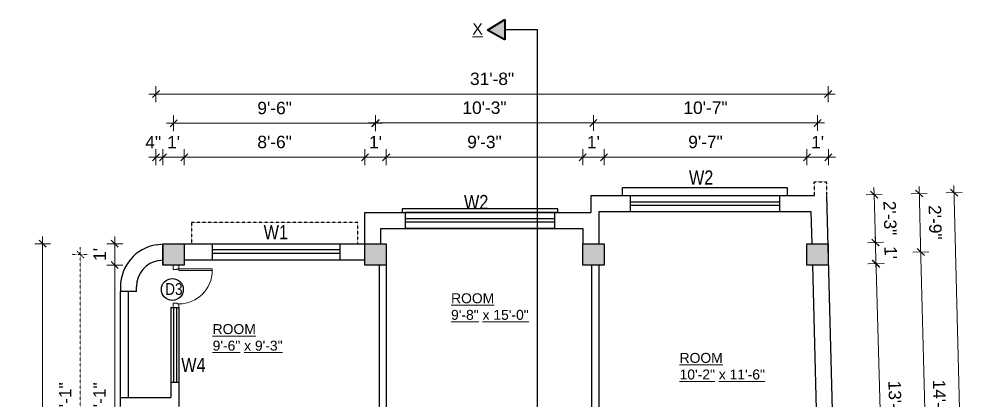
# Model space of a CAD drawing. Header units: inches. Extents: x -111 to 45239, y -6849 to 1261.
# Drawn here: x 21567 to 22112, y -1967 to -1752 of the extents above; entities that cross this region are included whole.
import ezdxf

# ---------------------------------------------------------------- set-up
doc = ezdxf.new("R2010")
doc.units = ezdxf.units.IN
doc.header["$LTSCALE"] = 0.5
doc.header["$MEASUREMENT"] = 0
doc.header["$PDMODE"] = 66
doc.linetypes.add('DASH', pattern=[0.35, 0.25, -0.1])
for name, color, linetype, lineweight in [('A_Title Text', 105, 'Continuous', 60), ('door', 202, 'Continuous', 5), ('TEXT', 220, 'Continuous', 9), ('Toilet', 7, 'Continuous', 25), ('wall', 20, 'Continuous', 40)]:
    doc.layers.add(name, color=color, linetype=linetype, lineweight=lineweight)
doc.styles.add('arial', font='arial.ttf')
doc.styles.add('ordinary', font='ARIALN.TTF')
doc.styles.get("Standard").update_dxf_attribs({"font": 'arial.ttf'})
doc.dimstyles.new('Sudeep', dxfattribs={"dimtxt": 6, "dimasz": 4, "dimexe": 4.5, "dimexo": 4.5, "dimgap": 5, "dimtad": 1, "dimdec": 0, "dimlunit": 4, "dimtxsty": 'arial', "dimblk": 'OBLIQUE', "dimcen": 250, "dimdle": 4, "dimclrd": 86, "dimclre": 5, "dimclrt": 1, "dimadec": 0, "dimazin": 0, "dimtfac": 1, "dimtdec": 0, "dimtix": 1, "dimtmove": 1, "dimatfit": 3, "dimldrblk": 'OBLIQUE', "dimfxl": 4.5, "dimfxlon": 1, "dimfrac": 2, "dimlwd": 15, "dimlwe": 13, "dimarcsym": 0})

# ---------------------------------------------------------------- blocks, each defined once
blk = doc.blocks.new('_Oblique')
at = {"color": 0, "linetype": 'ByBlock', "lineweight": -2}
blk.add_line((-0.5, -0.5), (0.5, 0.5), dxfattribs=at)
blk = doc.blocks.new('*D1068')
at = {"layer": 'A_Title Text', "color": 5, "lineweight": 13, "transparency": 16777216}
for p, q in [((21647.91, -1833.95), (21647.91, -1824.95)), ((21659.91, -1833.95), (21659.91, -1824.95))]:
    blk.add_line(p, q, dxfattribs=at)
at = {"layer": 'A_Title Text', "color": 86, "lineweight": 15, "transparency": 16777216}
for p, q in [((21647.91, -1829.45), (21643.91, -1829.45)), ((21647.91, -1829.45), (21659.91, -1829.45)), ((21659.91, -1829.45), (21663.91, -1829.45))]:
    blk.add_line(p, q, dxfattribs=at)
at = {"layer": 'Defpoints', "color": 0, "transparency": 16777216}
for p in [(21659.91, -1829.45), (21647.91, -1878.25), (21659.91, -1878.25)]:
    blk.add_point(p, dxfattribs=at)
at = {"layer": 'A_Title Text', "color": 86, "lineweight": 15, "transparency": 16777216, "xscale": 4, "yscale": 4, "zscale": 4}
blk.add_blockref('_Oblique', (21647.91, -1829.45), dxfattribs=at)
at = {"layer": 'A_Title Text', "color": 86, "lineweight": 15, "transparency": 16777216, "xscale": 4, "yscale": 4, "zscale": 4, "rotation": 180}
blk.add_blockref('_Oblique', (21659.91, -1829.45), dxfattribs=at)
at = {"layer": 'A_Title Text', "color": 1, "transparency": 16777216, "insert": (21653.91, -1820.94), "char_height": 7, "attachment_point": 5, "style": 'arial'}
blk.add_mtext("1'", dxfattribs=at)
blk = doc.blocks.new('*D1069')
at = {"layer": 'A_Title Text', "color": 5, "lineweight": 13, "transparency": 16777216}
for p, q in [((21659.91, -1833.95), (21659.91, -1824.95)), ((21761.91, -1833.95), (21761.91, -1824.95))]:
    blk.add_line(p, q, dxfattribs=at)
at = {"layer": 'A_Title Text', "color": 86, "lineweight": 15, "transparency": 16777216}
blk.add_line((21655.91, -1829.45), (21765.91, -1829.45), dxfattribs=at)
at = {"layer": 'Defpoints', "color": 0, "transparency": 16777216}
for p in [(21761.91, -1829.45), (21659.91, -1878.25), (21761.91, -1878.25)]:
    blk.add_point(p, dxfattribs=at)
at = {"layer": 'A_Title Text', "color": 86, "lineweight": 15, "transparency": 16777216, "xscale": 4, "yscale": 4, "zscale": 4, "rotation": 180}
blk.add_blockref('_Oblique', (21659.91, -1829.45), dxfattribs=at)
at = {"layer": 'A_Title Text', "color": 86, "lineweight": 15, "transparency": 16777216, "xscale": 4, "yscale": 4, "zscale": 4}
blk.add_blockref('_Oblique', (21761.91, -1829.45), dxfattribs=at)
at = {"layer": 'A_Title Text', "color": 1, "transparency": 16777216, "insert": (21710.91, -1820.88), "char_height": 7, "attachment_point": 5, "style": 'arial'}
blk.add_mtext('8\'-6"', dxfattribs=at)
blk = doc.blocks.new('*D1070')
at = {"layer": 'A_Title Text', "color": 5, "lineweight": 13, "transparency": 16777216}
for p, q in [((21884.91, -1833.95), (21884.91, -1824.95)), ((21896.91, -1833.95), (21896.91, -1824.95))]:
    blk.add_line(p, q, dxfattribs=at)
at = {"layer": 'A_Title Text', "color": 86, "lineweight": 15, "transparency": 16777216}
for p, q in [((21884.91, -1829.45), (21880.91, -1829.45)), ((21884.91, -1829.45), (21896.91, -1829.45)), ((21896.91, -1829.45), (21900.91, -1829.45))]:
    blk.add_line(p, q, dxfattribs=at)
at = {"layer": 'Defpoints', "color": 0, "transparency": 16777216}
for p in [(21896.91, -1829.45), (21884.91, -1878.25), (21896.91, -1878.25)]:
    blk.add_point(p, dxfattribs=at)
at = {"layer": 'A_Title Text', "color": 86, "lineweight": 15, "transparency": 16777216, "xscale": 4, "yscale": 4, "zscale": 4}
blk.add_blockref('_Oblique', (21884.91, -1829.45), dxfattribs=at)
at = {"layer": 'A_Title Text', "color": 86, "lineweight": 15, "transparency": 16777216, "xscale": 4, "yscale": 4, "zscale": 4, "rotation": 180}
blk.add_blockref('_Oblique', (21896.91, -1829.45), dxfattribs=at)
at = {"layer": 'A_Title Text', "color": 1, "transparency": 16777216, "insert": (21890.91, -1820.94), "char_height": 7, "attachment_point": 5, "style": 'arial'}
blk.add_mtext("1'", dxfattribs=at)
blk = doc.blocks.new('*D1071')
at = {"layer": 'A_Title Text', "color": 5, "lineweight": 13, "transparency": 16777216}
for p, q in [((21896.91, -1833.95), (21896.91, -1824.95)), ((22011.47, -1833.95), (22011.47, -1824.95))]:
    blk.add_line(p, q, dxfattribs=at)
at = {"layer": 'A_Title Text', "color": 86, "lineweight": 15, "transparency": 16777216}
blk.add_line((21892.91, -1829.45), (22015.47, -1829.45), dxfattribs=at)
at = {"layer": 'Defpoints', "color": 0, "transparency": 16777216}
for p in [(22011.47, -1829.45), (21896.91, -1878.25), (22011.47, -1878.25)]:
    blk.add_point(p, dxfattribs=at)
at = {"layer": 'A_Title Text', "color": 86, "lineweight": 15, "transparency": 16777216, "xscale": 4, "yscale": 4, "zscale": 4, "rotation": 180}
blk.add_blockref('_Oblique', (21896.91, -1829.45), dxfattribs=at)
at = {"layer": 'A_Title Text', "color": 86, "lineweight": 15, "transparency": 16777216, "xscale": 4, "yscale": 4, "zscale": 4}
blk.add_blockref('_Oblique', (22011.47, -1829.45), dxfattribs=at)
at = {"layer": 'A_Title Text', "color": 1, "transparency": 16777216, "insert": (21954.19, -1820.88), "char_height": 7, "attachment_point": 5, "style": 'arial'}
blk.add_mtext('9\'-7"', dxfattribs=at)
blk = doc.blocks.new('*D1072')
at = {"layer": 'A_Title Text', "color": 5, "lineweight": 13, "transparency": 16777216}
for p, q in [((22011.47, -1833.95), (22011.47, -1824.95)), ((22023.55, -1833.95), (22023.55, -1824.95))]:
    blk.add_line(p, q, dxfattribs=at)
at = {"layer": 'A_Title Text', "color": 86, "lineweight": 15, "transparency": 16777216}
for p, q in [((22011.47, -1829.45), (22007.47, -1829.45)), ((22011.47, -1829.45), (22023.55, -1829.45)), ((22023.55, -1829.45), (22027.55, -1829.45))]:
    blk.add_line(p, q, dxfattribs=at)
at = {"layer": 'Defpoints', "color": 0, "transparency": 16777216}
for p in [(22023.55, -1829.45), (22011.47, -1878.25), (22023.55, -1881.25)]:
    blk.add_point(p, dxfattribs=at)
at = {"layer": 'A_Title Text', "color": 86, "lineweight": 15, "transparency": 16777216, "xscale": 4, "yscale": 4, "zscale": 4}
blk.add_blockref('_Oblique', (22011.47, -1829.45), dxfattribs=at)
at = {"layer": 'A_Title Text', "color": 86, "lineweight": 15, "transparency": 16777216, "xscale": 4, "yscale": 4, "zscale": 4, "rotation": 180}
blk.add_blockref('_Oblique', (22023.55, -1829.45), dxfattribs=at)
at = {"layer": 'A_Title Text', "color": 1, "transparency": 16777216, "insert": (22017.51, -1820.94), "char_height": 7, "attachment_point": 5, "style": 'arial'}
blk.add_mtext("1'", dxfattribs=at)
blk = doc.blocks.new('*D1073')
at = {"layer": 'A_Title Text', "color": 5, "lineweight": 13, "transparency": 16777216}
for p, q in [((21653.91, -1814.82), (21653.91, -1805.82)), ((21767.91, -1814.82), (21767.91, -1805.82))]:
    blk.add_line(p, q, dxfattribs=at)
at = {"layer": 'A_Title Text', "color": 86, "lineweight": 15, "transparency": 16777216}
blk.add_line((21649.91, -1810.32), (21771.91, -1810.32), dxfattribs=at)
at = {"layer": 'Defpoints', "color": 0, "transparency": 16777216}
for p in [(21767.91, -1810.32), (21653.91, -1884.25), (21767.91, -1884.25)]:
    blk.add_point(p, dxfattribs=at)
at = {"layer": 'A_Title Text', "color": 86, "lineweight": 15, "transparency": 16777216, "xscale": 4, "yscale": 4, "zscale": 4, "rotation": 180}
blk.add_blockref('_Oblique', (21653.91, -1810.32), dxfattribs=at)
at = {"layer": 'A_Title Text', "color": 86, "lineweight": 15, "transparency": 16777216, "xscale": 4, "yscale": 4, "zscale": 4}
blk.add_blockref('_Oblique', (21767.91, -1810.32), dxfattribs=at)
at = {"layer": 'A_Title Text', "color": 1, "transparency": 16777216, "insert": (21710.91, -1801.74), "char_height": 7, "attachment_point": 5, "style": 'arial'}
blk.add_mtext('9\'-6"', dxfattribs=at)
blk = doc.blocks.new('*D1074')
at = {"layer": 'A_Title Text', "color": 5, "lineweight": 13, "transparency": 16777216}
for p, q in [((21767.91, -1814.63), (21767.91, -1805.63)), ((21890.91, -1814.63), (21890.91, -1805.63))]:
    blk.add_line(p, q, dxfattribs=at)
at = {"layer": 'A_Title Text', "color": 86, "lineweight": 15, "transparency": 16777216}
blk.add_line((21763.91, -1810.13), (21894.91, -1810.13), dxfattribs=at)
at = {"layer": 'Defpoints', "color": 0, "transparency": 16777216}
for p in [(21890.91, -1810.13), (21767.91, -1884.25), (21890.91, -1884.25)]:
    blk.add_point(p, dxfattribs=at)
at = {"layer": 'A_Title Text', "color": 86, "lineweight": 15, "transparency": 16777216, "xscale": 4, "yscale": 4, "zscale": 4, "rotation": 180}
blk.add_blockref('_Oblique', (21767.91, -1810.13), dxfattribs=at)
at = {"layer": 'A_Title Text', "color": 86, "lineweight": 15, "transparency": 16777216, "xscale": 4, "yscale": 4, "zscale": 4}
blk.add_blockref('_Oblique', (21890.91, -1810.13), dxfattribs=at)
at = {"layer": 'A_Title Text', "color": 1, "transparency": 16777216, "insert": (21829.41, -1801.55), "char_height": 7, "attachment_point": 5, "style": 'arial'}
blk.add_mtext('10\'-3"', dxfattribs=at)
blk = doc.blocks.new('*D1075')
at = {"layer": 'A_Title Text', "color": 5, "lineweight": 13, "transparency": 16777216}
for p, q in [((21890.91, -1814.63), (21890.91, -1805.63)), ((22017.47, -1814.63), (22017.47, -1805.63))]:
    blk.add_line(p, q, dxfattribs=at)
at = {"layer": 'A_Title Text', "color": 86, "lineweight": 15, "transparency": 16777216}
blk.add_line((21886.91, -1810.13), (22021.47, -1810.13), dxfattribs=at)
at = {"layer": 'Defpoints', "color": 0, "transparency": 16777216}
for p in [(22017.47, -1810.13), (21890.91, -1884.25), (22017.47, -1884.25)]:
    blk.add_point(p, dxfattribs=at)
at = {"layer": 'A_Title Text', "color": 86, "lineweight": 15, "transparency": 16777216, "xscale": 4, "yscale": 4, "zscale": 4, "rotation": 180}
blk.add_blockref('_Oblique', (21890.91, -1810.13), dxfattribs=at)
at = {"layer": 'A_Title Text', "color": 86, "lineweight": 15, "transparency": 16777216, "xscale": 4, "yscale": 4, "zscale": 4}
blk.add_blockref('_Oblique', (22017.47, -1810.13), dxfattribs=at)
at = {"layer": 'A_Title Text', "color": 1, "transparency": 16777216, "insert": (21954.19, -1801.55), "char_height": 7, "attachment_point": 5, "style": 'arial'}
blk.add_mtext('10\'-7"', dxfattribs=at)
blk = doc.blocks.new('*D1076')
at = {"layer": 'A_Title Text', "color": 5, "lineweight": 13, "transparency": 16777216}
for p, q in [((21643.91, -1833.95), (21643.91, -1824.95)), ((21647.91, -1833.95), (21647.91, -1824.95))]:
    blk.add_line(p, q, dxfattribs=at)
at = {"layer": 'A_Title Text', "color": 86, "lineweight": 15, "transparency": 16777216}
for p, q in [((21643.91, -1829.45), (21639.91, -1829.45)), ((21647.91, -1829.45), (21643.91, -1829.45)), ((21647.91, -1829.45), (21651.91, -1829.45))]:
    blk.add_line(p, q, dxfattribs=at)
at = {"layer": 'Defpoints', "color": 0, "transparency": 16777216}
for p in [(21643.91, -1829.45), (21643.91, -1878.87), (21647.91, -1878.25)]:
    blk.add_point(p, dxfattribs=at)
at = {"layer": 'A_Title Text', "color": 86, "lineweight": 15, "transparency": 16777216, "xscale": 4, "yscale": 4, "zscale": 4}
blk.add_blockref('_Oblique', (21643.91, -1829.45), dxfattribs=at)
at = {"layer": 'A_Title Text', "color": 86, "lineweight": 15, "transparency": 16777216, "xscale": 4, "yscale": 4, "zscale": 4, "rotation": 180}
blk.add_blockref('_Oblique', (21647.91, -1829.45), dxfattribs=at)
at = {"layer": 'A_Title Text', "color": 1, "transparency": 16777216, "insert": (21642.41, -1820.95), "char_height": 7, "attachment_point": 5, "style": 'arial'}
blk.add_mtext('4"', dxfattribs=at)
blk = doc.blocks.new('*D1077')
at = {"layer": 'A_Title Text', "color": 5, "lineweight": 13, "transparency": 16777216}
for p, q in [((21761.91, -1833.95), (21761.91, -1824.95)), ((21773.91, -1833.95), (21773.91, -1824.95))]:
    blk.add_line(p, q, dxfattribs=at)
at = {"layer": 'A_Title Text', "color": 86, "lineweight": 15, "transparency": 16777216}
for p, q in [((21761.91, -1829.45), (21757.91, -1829.45)), ((21761.91, -1829.45), (21773.91, -1829.45)), ((21773.91, -1829.45), (21777.91, -1829.45))]:
    blk.add_line(p, q, dxfattribs=at)
at = {"layer": 'Defpoints', "color": 0, "transparency": 16777216}
for p in [(21773.91, -1829.45), (21761.91, -1878.25), (21773.91, -1878.25)]:
    blk.add_point(p, dxfattribs=at)
at = {"layer": 'A_Title Text', "color": 86, "lineweight": 15, "transparency": 16777216, "xscale": 4, "yscale": 4, "zscale": 4}
blk.add_blockref('_Oblique', (21761.91, -1829.45), dxfattribs=at)
at = {"layer": 'A_Title Text', "color": 86, "lineweight": 15, "transparency": 16777216, "xscale": 4, "yscale": 4, "zscale": 4, "rotation": 180}
blk.add_blockref('_Oblique', (21773.91, -1829.45), dxfattribs=at)
at = {"layer": 'A_Title Text', "color": 1, "transparency": 16777216, "insert": (21767.91, -1820.94), "char_height": 7, "attachment_point": 5, "style": 'arial'}
blk.add_mtext("1'", dxfattribs=at)
blk = doc.blocks.new('*D1078')
at = {"layer": 'A_Title Text', "color": 5, "lineweight": 13, "transparency": 16777216}
for p, q in [((21773.91, -1833.95), (21773.91, -1824.95)), ((21884.91, -1833.95), (21884.91, -1824.95))]:
    blk.add_line(p, q, dxfattribs=at)
at = {"layer": 'A_Title Text', "color": 86, "lineweight": 15, "transparency": 16777216}
blk.add_line((21769.91, -1829.45), (21888.91, -1829.45), dxfattribs=at)
at = {"layer": 'Defpoints', "color": 0, "transparency": 16777216}
for p in [(21884.91, -1829.45), (21773.91, -1878.25), (21884.91, -1878.25)]:
    blk.add_point(p, dxfattribs=at)
at = {"layer": 'A_Title Text', "color": 86, "lineweight": 15, "transparency": 16777216, "xscale": 4, "yscale": 4, "zscale": 4, "rotation": 180}
blk.add_blockref('_Oblique', (21773.91, -1829.45), dxfattribs=at)
at = {"layer": 'A_Title Text', "color": 86, "lineweight": 15, "transparency": 16777216, "xscale": 4, "yscale": 4, "zscale": 4}
blk.add_blockref('_Oblique', (21884.91, -1829.45), dxfattribs=at)
at = {"layer": 'A_Title Text', "color": 1, "transparency": 16777216, "insert": (21829.41, -1820.88), "char_height": 7, "attachment_point": 5, "style": 'arial'}
blk.add_mtext('9\'-3"', dxfattribs=at)
blk = doc.blocks.new('*D1079')
at = {"layer": 'A_Title Text', "color": 5, "lineweight": 13, "transparency": 16777216}
for p, q in [((21643.91, -1798.34), (21643.91, -1789.34)), ((22023.47, -1798.34), (22023.47, -1789.34))]:
    blk.add_line(p, q, dxfattribs=at)
at = {"layer": 'A_Title Text', "color": 86, "lineweight": 15, "transparency": 16777216}
blk.add_line((21639.91, -1793.84), (22027.47, -1793.84), dxfattribs=at)
at = {"layer": 'Defpoints', "color": 0, "transparency": 16777216}
for p in [(22023.47, -1793.84), (21643.91, -1878.87), (22023.47, -1878.25)]:
    blk.add_point(p, dxfattribs=at)
at = {"layer": 'A_Title Text', "color": 86, "lineweight": 15, "transparency": 16777216, "xscale": 4, "yscale": 4, "zscale": 4, "rotation": 180}
blk.add_blockref('_Oblique', (21643.91, -1793.84), dxfattribs=at)
at = {"layer": 'A_Title Text', "color": 86, "lineweight": 15, "transparency": 16777216, "xscale": 4, "yscale": 4, "zscale": 4}
blk.add_blockref('_Oblique', (22023.47, -1793.84), dxfattribs=at)
at = {"layer": 'A_Title Text', "color": 1, "transparency": 16777216, "insert": (21833.69, -1785.26), "char_height": 7, "attachment_point": 5, "style": 'arial'}
blk.add_mtext('31\'-8"', dxfattribs=at)
blk = doc.blocks.new('*D1104')
at = {"layer": 'A_Title Text', "color": 86, "lineweight": 15, "transparency": 16777216}
blk.add_line((21620.66, -2051.5), (21620.66, -1886.25), dxfattribs=at)
at = {"layer": 'A_Title Text', "color": 5, "lineweight": 13, "transparency": 16777216}
for p, q in [((21625.16, -1890.25), (21616.16, -1890.25)), ((21625.16, -2047.5), (21616.16, -2047.5))]:
    blk.add_line(p, q, dxfattribs=at)
at = {"layer": 'Defpoints', "color": 0, "transparency": 16777216}
for p in [(21620.66, -1890.25), (21647.91, -1890.25), (21647.91, -2047.5)]:
    blk.add_point(p, dxfattribs=at)
at = {"layer": 'A_Title Text', "color": 86, "lineweight": 15, "transparency": 16777216, "xscale": 4, "yscale": 4, "zscale": 4}
for p, rotation in [((21620.66, -1890.25), 90), ((21620.66, -2047.5), 270)]:
    blk.add_blockref('_Oblique', p, dxfattribs=dict(at, rotation=rotation))
at = {"layer": 'A_Title Text', "color": 1, "transparency": 16777216, "insert": (21612.09, -1968.88), "char_height": 7, "attachment_point": 5, "rotation": 90, "style": 'arial'}
blk.add_mtext('13\'-1"', dxfattribs=at)
blk = doc.blocks.new('*D1105')
at = {"layer": 'A_Title Text', "color": 86, "lineweight": 15, "transparency": 16777216}
for p, q in [((21620.66, -1878.25), (21620.66, -1874.25)), ((21620.66, -1890.25), (21620.66, -1878.25)), ((21620.66, -1890.25), (21620.66, -1894.25))]:
    blk.add_line(p, q, dxfattribs=at)
at = {"layer": 'A_Title Text', "color": 5, "lineweight": 13, "transparency": 16777216}
for p, q in [((21625.16, -1878.25), (21616.16, -1878.25)), ((21625.16, -1890.25), (21616.16, -1890.25))]:
    blk.add_line(p, q, dxfattribs=at)
at = {"layer": 'Defpoints', "color": 0, "transparency": 16777216}
for p in [(21620.66, -1878.25), (21647.91, -1878.25), (21647.91, -1890.25)]:
    blk.add_point(p, dxfattribs=at)
at = {"layer": 'A_Title Text', "color": 86, "lineweight": 15, "transparency": 16777216, "xscale": 4, "yscale": 4, "zscale": 4}
for p, rotation in [((21620.66, -1878.25), 270), ((21620.66, -1890.25), 90)]:
    blk.add_blockref('_Oblique', p, dxfattribs=dict(at, rotation=rotation))
at = {"layer": 'A_Title Text', "color": 1, "transparency": 16777216, "insert": (21612.15, -1884.25), "char_height": 7, "attachment_point": 5, "rotation": 90, "style": 'arial'}
blk.add_mtext("1'", dxfattribs=at)
blk = doc.blocks.new('*D1107')
at = {"layer": 'A_Title Text', "color": 86, "linetype": 'DASH', "lineweight": 15, "ltscale": 0.1, "transparency": 16777216}
blk.add_line((21601.22, -2057.5), (21601.22, -1880.25), dxfattribs=at)
at = {"layer": 'A_Title Text', "color": 5, "linetype": 'DASH', "lineweight": 13, "ltscale": 0.1, "transparency": 16777216}
for p, q in [((21605.72, -1884.25), (21596.72, -1884.25)), ((21605.72, -2053.5), (21596.72, -2053.5))]:
    blk.add_line(p, q, dxfattribs=at)
at = {"layer": 'Defpoints', "color": 0, "linetype": 'DASH', "ltscale": 0.1, "transparency": 16777216}
for p in [(21601.22, -1884.25), (21653.91, -1884.25), (21653.91, -2053.5)]:
    blk.add_point(p, dxfattribs=at)
at = {"layer": 'A_Title Text', "color": 86, "linetype": 'DASH', "lineweight": 15, "ltscale": 0.1, "transparency": 16777216, "xscale": 4, "yscale": 4, "zscale": 4}
for p, rotation in [((21601.22, -1884.25), 90), ((21601.22, -2053.5), 270)]:
    blk.add_blockref('_Oblique', p, dxfattribs=dict(at, rotation=rotation))
at = {"layer": 'A_Title Text', "color": 1, "linetype": 'DASH', "ltscale": 0.1, "transparency": 16777216, "insert": (21592.71, -1968.88), "char_height": 7, "attachment_point": 5, "rotation": 90, "style": 'arial'}
blk.add_mtext('14\'-1"', dxfattribs=at)
blk = doc.blocks.new('*D1108')
at = {"layer": 'A_Title Text', "color": 86, "lineweight": 15, "transparency": 16777216}
blk.add_line((21579.97, -1874.25), (21579.97, -2244.08), dxfattribs=at)
at = {"layer": 'A_Title Text', "color": 5, "lineweight": 13, "transparency": 16777216}
for p, q in [((21584.47, -1878.25), (21575.47, -1878.25)), ((21584.47, -2240.08), (21575.47, -2240.08))]:
    blk.add_line(p, q, dxfattribs=at)
at = {"layer": 'Defpoints', "color": 0, "transparency": 16777216}
for p in [(21647.91, -1878.25), (21579.97, -2240.08), (21624.18, -2240.08)]:
    blk.add_point(p, dxfattribs=at)
at = {"layer": 'A_Title Text', "color": 86, "lineweight": 15, "transparency": 16777216, "xscale": 4, "yscale": 4, "zscale": 4}
for p, rotation in [((21579.97, -1878.25), 90), ((21579.97, -2240.08), 270)]:
    blk.add_blockref('_Oblique', p, dxfattribs=dict(at, rotation=rotation))
at = {"layer": 'A_Title Text', "color": 1, "transparency": 16777216, "insert": (21571.39, -2059.17), "char_height": 7, "attachment_point": 5, "rotation": 90, "style": 'arial'}
blk.add_mtext('30\'-2"', dxfattribs=at)
blk = doc.blocks.new('*D1091')
at = {"layer": 'A_Title Text', "color": 86, "lineweight": 15, "transparency": 16777216}
blk.add_line((22050.38, -1885.52), (22054.88, -2050.76), dxfattribs=at)
at = {"layer": 'A_Title Text', "color": 5, "lineweight": 13, "transparency": 16777216}
for p, q in [((22045.99, -1889.64), (22054.99, -1889.39)), ((22050.28, -2046.89), (22059.27, -2046.64))]:
    blk.add_line(p, q, dxfattribs=at)
at = {"layer": 'Defpoints', "color": 0, "transparency": 16777216}
for p in [(22023.47, -1890.25), (22027.75, -2047.5), (22054.77, -2046.77)]:
    blk.add_point(p, dxfattribs=at)
at = {"layer": 'A_Title Text', "color": 86, "lineweight": 15, "transparency": 16777216, "xscale": 4, "yscale": 4, "zscale": 4}
for p, rotation in [((22050.49, -1889.52), 91.55964457940769), ((22054.77, -2046.77), 271.5596445794077)]:
    blk.add_blockref('_Oblique', p, dxfattribs=dict(at, rotation=rotation))
at = {"layer": 'A_Title Text', "color": 1, "transparency": 16777216, "insert": (22061.21, -1967.91), "char_height": 7, "attachment_point": 5, "rotation": 271.5596, "style": 'arial'}
blk.add_mtext('13\'-1"', dxfattribs=at)
blk = doc.blocks.new('*D1095')
at = {"layer": 'A_Title Text', "color": 86, "lineweight": 15, "transparency": 16777216}
for p, q in [((22050.1, -1877.52), (22049.99, -1873.53)), ((22050.42, -1889.52), (22050.1, -1877.52)), ((22050.42, -1889.52), (22050.53, -1893.52))]:
    blk.add_line(p, q, dxfattribs=at)
at = {"layer": 'A_Title Text', "color": 5, "lineweight": 13, "transparency": 16777216}
for p, q in [((22045.6, -1877.65), (22054.59, -1877.4)), ((22045.92, -1889.64), (22054.92, -1889.39))]:
    blk.add_line(p, q, dxfattribs=at)
at = {"layer": 'Defpoints', "color": 0, "transparency": 16777216}
for p in [(22023.4, -1878.25), (22050.1, -1877.52), (22023.47, -1890.25)]:
    blk.add_point(p, dxfattribs=at)
at = {"layer": 'A_Title Text', "color": 86, "lineweight": 15, "transparency": 16777216, "xscale": 4, "yscale": 4, "zscale": 4}
for p, rotation in [((22050.1, -1877.52), 271.5596445794165), ((22050.42, -1889.52), 91.55964457941651)]:
    blk.add_blockref('_Oblique', p, dxfattribs=dict(at, rotation=rotation))
at = {"layer": 'A_Title Text', "color": 1, "transparency": 16777216, "insert": (22058.77, -1883.29), "char_height": 7, "attachment_point": 5, "rotation": 271.5596, "style": 'arial'}
blk.add_mtext("1'", dxfattribs=at)
blk = doc.blocks.new('*D1096')
at = {"layer": 'A_Title Text', "color": 86, "lineweight": 15, "transparency": 16777216}
for p, q in [((22049.41, -1850.52), (22049.3, -1846.53)), ((22050.14, -1877.52), (22049.41, -1850.52)), ((22050.14, -1877.52), (22050.25, -1881.52))]:
    blk.add_line(p, q, dxfattribs=at)
at = {"layer": 'A_Title Text', "color": 5, "lineweight": 13, "transparency": 16777216}
for p, q in [((22044.91, -1850.65), (22053.91, -1850.4)), ((22045.64, -1877.65), (22054.64, -1877.4))]:
    blk.add_line(p, q, dxfattribs=at)
at = {"layer": 'Defpoints', "color": 0, "transparency": 16777216}
for p in [(22022.71, -1851.25), (22049.41, -1850.52), (22023.4, -1878.25)]:
    blk.add_point(p, dxfattribs=at)
at = {"layer": 'A_Title Text', "color": 86, "lineweight": 15, "transparency": 16777216, "xscale": 4, "yscale": 4, "zscale": 4}
for p, rotation in [((22049.41, -1850.52), 271.5596445794165), ((22050.14, -1877.52), 91.55964457941651)]:
    blk.add_blockref('_Oblique', p, dxfattribs=dict(at, rotation=rotation))
at = {"layer": 'A_Title Text', "color": 1, "transparency": 16777216, "insert": (22058.35, -1863.79), "char_height": 7, "attachment_point": 5, "rotation": 271.5596, "style": 'arial'}
blk.add_mtext('2\'-3"', dxfattribs=at)
blk = doc.blocks.new('*D1097')
at = {"layer": 'A_Title Text', "color": 86, "lineweight": 15, "transparency": 16777216}
blk.add_line((22075.63, -1878.93), (22080.11, -2056.18), dxfattribs=at)
at = {"layer": 'A_Title Text', "color": 5, "lineweight": 13, "transparency": 16777216}
for p, q in [((22071.23, -1883.04), (22080.23, -1882.82)), ((22075.51, -2052.29), (22084.51, -2052.07))]:
    blk.add_line(p, q, dxfattribs=at)
at = {"layer": 'Defpoints', "color": 0, "transparency": 16777216}
for p in [(22023.47, -1884.25), (22027.75, -2053.5), (22080.01, -2052.18)]:
    blk.add_point(p, dxfattribs=at)
at = {"layer": 'A_Title Text', "color": 86, "lineweight": 15, "transparency": 16777216, "xscale": 4, "yscale": 4, "zscale": 4}
for p, rotation in [((22075.73, -1882.93), 91.44911383239761), ((22080.01, -2052.18), 271.4491138323976)]:
    blk.add_blockref('_Oblique', p, dxfattribs=dict(at, rotation=rotation))
at = {"layer": 'A_Title Text', "color": 1, "transparency": 16777216, "insert": (22086.38, -1967.34), "char_height": 7, "attachment_point": 5, "rotation": 271.4491, "style": 'arial'}
blk.add_mtext('14\'-1"', dxfattribs=at)
blk = doc.blocks.new('*D1099')
at = {"layer": 'A_Title Text', "color": 5, "lineweight": 13, "transparency": 16777216}
for p, q in [((22090.06, -1849.53), (22099.06, -1849.3)), ((22098.7, -2188.06), (22107.7, -2187.83))]:
    blk.add_line(p, q, dxfattribs=at)
at = {"layer": 'A_Title Text', "color": 86, "lineweight": 15, "transparency": 16777216}
blk.add_line((22094.46, -1845.42), (22103.3, -2191.94), dxfattribs=at)
at = {"layer": 'Defpoints', "color": 0, "transparency": 16777216}
for p in [(22022.71, -1851.25), (22031.35, -2189.78), (22103.2, -2187.95)]:
    blk.add_point(p, dxfattribs=at)
at = {"layer": 'A_Title Text', "color": 86, "lineweight": 15, "transparency": 16777216, "xscale": 4, "yscale": 4, "zscale": 4}
for p, rotation in [((22094.56, -1849.42), 91.46195018982071), ((22103.2, -2187.95), 271.4619501898207)]:
    blk.add_blockref('_Oblique', p, dxfattribs=dict(at, rotation=rotation))
at = {"layer": 'A_Title Text', "color": 1, "transparency": 16777216, "insert": (22107.45, -2018.46), "char_height": 7, "attachment_point": 5, "rotation": 271.462, "style": 'arial'}
blk.add_mtext('28\'-3"', dxfattribs=at)
blk = doc.blocks.new('*D1100')
at = {"layer": 'A_Title Text', "color": 86, "lineweight": 15, "transparency": 16777216}
blk.add_line((22075.83, -1886.93), (22074.79, -1845.93), dxfattribs=at)
at = {"layer": 'A_Title Text', "color": 5, "lineweight": 13, "transparency": 16777216}
for p, q in [((22070.39, -1850.04), (22079.39, -1849.82)), ((22071.23, -1883.04), (22080.23, -1882.82))]:
    blk.add_line(p, q, dxfattribs=at)
at = {"layer": 'Defpoints', "color": 0, "transparency": 16777216}
for p in [(22022.71, -1851.25), (22074.89, -1849.93), (22023.47, -1884.25)]:
    blk.add_point(p, dxfattribs=at)
at = {"layer": 'A_Title Text', "color": 86, "lineweight": 15, "transparency": 16777216, "xscale": 4, "yscale": 4, "zscale": 4}
for p, rotation in [((22074.89, -1849.93), 91.44911383237451), ((22075.73, -1882.93), 271.4491138323745)]:
    blk.add_blockref('_Oblique', p, dxfattribs=dict(at, rotation=rotation))
at = {"layer": 'A_Title Text', "color": 1, "transparency": 16777216, "insert": (22083.88, -1866.21), "char_height": 7, "attachment_point": 5, "rotation": 271.4491, "style": 'arial'}
blk.add_mtext('2\'-9"', dxfattribs=at)

msp = doc.modelspace()

# ---------------------------------------------------------------- hatches: boundary and pattern name
at = {"layer": 'Toilet'}
for points in [[(21659.91, -1878.25), (21647.91, -1878.25), (21647.91, -1890.25), (21659.91, -1890.25)], [(21773.91, -1878.25), (21761.91, -1878.25), (21761.91, -1890.25), (21773.91, -1890.25)], [(21896.91, -1878.25), (21884.91, -1878.25), (21884.91, -1890.25), (21896.91, -1890.25)], [(22023.47, -1878.25), (22011.47, -1878.25), (22011.47, -1890.25), (22023.47, -1890.25)]]:
    msp.add_hatch(color=1, dxfattribs=at).paths.add_polyline_path(points)
at = {"layer": 'wall', "ltscale": 5}
h = msp.add_hatch(color=2, dxfattribs=at)
h.dxf.hatch_style = 1
h.paths.add_polyline_path([(21831.2, -1757.75), (21840.97, -1751.67), (21840.97, -1763.2)])

# ---------------------------------------------------------------- linework, layer by layer
at = {"layer": 'door', "ltscale": 0.5}
for p, q in [((21656.91, -1892.35), (21656.91, -1890.26)), ((21656.91, -1892.35), (21656.91, -1890.26)), ((21675.69, -1893.39), (21675.69, -1892.35)), ((21656.91, -1893.39), (21675.69, -1893.39))]:
    msp.add_line(p, q, dxfattribs=at)
for points in [[(21656.91, -1890.26), (21653.57, -1890.26), (21653.57, -1892.76), (21655.86, -1892.76), (21655.86, -1892.35), (21656.91, -1892.35)], [(21656.91, -1890.26), (21653.57, -1890.26), (21653.57, -1892.76), (21655.86, -1892.76), (21655.86, -1892.35), (21656.91, -1892.35)], [(21675.69, -1892.35), (21656.91, -1892.35), (21656.91, -1893.39), (21675.69, -1893.39)], [(21675.69, -1892.35), (21656.91, -1892.35), (21656.91, -1893.39), (21675.69, -1893.39)]]:
    msp.add_lwpolyline(points, dxfattribs=at)
msp.add_lwpolyline([(21656.91, -1912.17), (21656.91, -1914.25), (21653.57, -1914.25), (21653.57, -1911.75), (21655.86, -1911.75), (21655.86, -1912.17)], close=True, dxfattribs=at)
msp.add_lwpolyline([(21656.91, -1912.17), (21656.91, -1914.25), (21653.57, -1914.25), (21653.57, -1911.75), (21655.86, -1911.75), (21655.86, -1912.17)], close=True, dxfattribs=at)
msp.add_arc((21656.91, -1893.39), 18.78, 270, 0, dxfattribs=at)
at = {"layer": 'Toilet'}
for p, q in [((21840.97, -1757.43), (21859.08, -1757.43)), ((21859.08, -1757.43), (21859.08, -2296.75)), ((22000.42, -1846.75), (21907.42, -1846.75)), ((21907.42, -1851.25), (21907.42, -1846.75)), ((22000.42, -1851.25), (22000.42, -1846.75)), ((22015.79, -1851.25), (21889.41, -1851.25)), ((21889.41, -1851.25), (21889.41, -1860.62)), ((22031.35, -2189.78), (22022.79, -1851.25)), ((22013.94, -1860.25), (21893.91, -1860.25)), ((21893.91, -1860.25), (21893.91, -1878.25)), ((22014.47, -1878.25), (22013.94, -1860.25)), ((21761.91, -1860.62), (21889.41, -1860.62)), ((21761.91, -1878.25), (21761.91, -1860.62)), ((21770.91, -1869.62), (21884.91, -1869.62)), ((21770.91, -1878.25), (21770.91, -1869.62)), ((21884.91, -1869.62), (21884.91, -1878.25)), ((21644.24, -1878.82), (21647.91, -1878.25)), ((21647.91, -1878.25), (21647.91, -1890.25)), ((21659.91, -1878.25), (21675.91, -1878.25)), ((21746.91, -1878.25), (21761.91, -1878.25)), ((21645.61, -1887.71), (21647.91, -1887.36)), ((21659.91, -1887.25), (21675.91, -1887.25)), ((21746.91, -1887.25), (21761.91, -1887.25)), ((21769.91, -1890.25), (21769.91, -2002.5)), ((21773.91, -1890.25), (21773.91, -2002.5)), ((21889.91, -1890.25), (21889.91, -2002.51)), ((21893.91, -1890.25), (21893.91, -2002.51)), ((22017.74, -2007), (22014.77, -1890.25)), ((21623.91, -1902.54), (21623.91, -1905.25)), ((21632.91, -1905.25), (21632.91, -1902.54)), ((21632.91, -1905.25), (21623.91, -1905.25)), ((21623.91, -1970), (21623.91, -1905.25)), ((21628.41, -1965), (21628.41, -1905.25)), ((21652.41, -1914.25), (21652.41, -1965)), ((21652.41, -1914.25), (21656.91, -1914.25)), ((21653.89, -1914.25), (21653.89, -1956.25)), ((21655.49, -1914.25), (21655.49, -1956.25)), ((21656.91, -1914.25), (21656.91, -1970)), ((21652.41, -1956.25), (21656.91, -1956.25)), ((21623.91, -1965), (21652.41, -1965))]:
    msp.add_line(p, q, dxfattribs=at)
at = {"layer": 'Toilet', "color": 1, "linetype": 'DASH', "ltscale": 0.1}
for p, q in [((22015.79, -1851.25), (22015.58, -1843.25)), ((22015.58, -1843.25), (22022.59, -1843.25)), ((22022.79, -1851.25), (22022.59, -1843.25)), ((21757.91, -1866.25), (21663.91, -1866.25)), ((21663.91, -1866.25), (21663.91, -1878.25)), ((21757.91, -1878.25), (21757.91, -1866.25))]:
    msp.add_line(p, q, dxfattribs=at)
at = {"layer": 'Toilet', "color": 3}
for p, q in [((21911.92, -1860.25), (21911.92, -1851.25)), ((21995.92, -1851.25), (21911.92, -1851.25)), ((21995.92, -1854.75), (21911.92, -1854.75)), ((21995.92, -1851.25), (21995.92, -1860.25)), ((21782.91, -1858.62), (21782.91, -1860.62)), ((21870.91, -1858.62), (21782.91, -1858.62)), ((21870.91, -1860.62), (21870.91, -1858.62)), ((21995.92, -1856.75), (21911.92, -1856.75)), ((21995.92, -1860.25), (21911.92, -1860.25)), ((21784.91, -1869.62), (21784.91, -1860.62)), ((21870.91, -1860.62), (21784.91, -1860.62)), ((21868.91, -1864.12), (21784.91, -1864.12)), ((21868.91, -1860.62), (21868.91, -1869.62)), ((21868.91, -1866.12), (21784.91, -1866.12)), ((21868.91, -1869.62), (21784.91, -1869.62)), ((21675.91, -1887.25), (21675.91, -1878.25)), ((21675.91, -1878.25), (21747.91, -1878.25)), ((21747.91, -1881.75), (21675.91, -1881.75)), ((21747.91, -1887.25), (21747.91, -1878.25)), ((21747.91, -1883.75), (21675.91, -1883.75)), ((21675.91, -1887.25), (21747.91, -1887.25))]:
    msp.add_line(p, q, dxfattribs=at)
at = {"layer": 'Toilet'}
for points in [[(21647.91, -1878.25), (21659.91, -1878.25), (21659.91, -1890.25), (21647.91, -1890.25)], [(21761.91, -1878.25), (21773.91, -1878.25), (21773.91, -1890.25), (21761.91, -1890.25)], [(21884.91, -1878.25), (21896.91, -1878.25), (21896.91, -1890.25), (21884.91, -1890.25)], [(22011.47, -1878.25), (22023.47, -1878.25), (22023.47, -1890.25), (22011.47, -1890.25)]]:
    msp.add_lwpolyline(points, close=True, dxfattribs=at)
msp.add_circle((21653.17, -1904.03), 6.19, dxfattribs=at)
for radius in [24, 15]:
    msp.add_arc((21647.91, -1902.54), radius, 98.7916, 180, dxfattribs=at)
at = {"layer": 'wall', "color": 1, "ltscale": 5}
for p, q in [((21831.2, -1757.75), (21840.97, -1751.67)), ((21840.97, -1751.67), (21840.97, -1763.2)), ((21840.97, -1763.2), (21831.2, -1757.75))]:
    msp.add_line(p, q, dxfattribs=at)

# ---------------------------------------------------------------- texts
at = {"layer": 'door', "ltscale": 0.5, "style": 'ordinary'}
for s, insert, char_height, width, attachment_point, rotation in [('W2', (21944.86, -1844.91), 8, 4.3538, 7, 0), ('W2', (21817.84, -1858.72), 8, 4.3538, 7, 0), ('W1', (21704.74, -1875.75), 8, 4.3538, 7, 0), ('D3', (21649.17, -1900.47), 6.664, 3.6268, 1, 360), ('W4', (21658.21, -1950.62), 8, 4.3538, 7, 0)]:
    msp.add_mtext(s, dxfattribs=dict(at, insert=insert, char_height=char_height, width=width, attachment_point=attachment_point, rotation=rotation))
at = {"layer": 'TEXT'}
for s, insert, char_height, width, attachment_point in [('{\\LX}', (21828.5, -1760.24), 6.378, 70.6779, 9), ('{\\fArial TUR|b0|i0|c162|p34;\\LROOM\\P\\fArial TUR|b0|i0|c0|p34;9\\fArial TUR|b0|i0|c162|p34;\'-\\fArial TUR|b0|i0|c0|p34;8\\fArial TUR|b0|i0|c162|p34;" x 1\\fArial TUR|b0|i0|c0|p34;5\\fArial TUR|b0|i0|c162|p34;\'-\\fArial TUR|b0|i0|c0|p34;0\\fArial TUR|b0|i0|c162|p34;"}', (21810.55, -1921.24), 5.60913, 62.1621, 7), ('{\\fArial TUR|b0|i0|c162|p34;\\LROOM\\P\\fArial TUR|b0|i0|c0|p34;9\\fArial TUR|b0|i0|c162|p34;\'-\\fArial TUR|b0|i0|c0|p34;6\\fArial TUR|b0|i0|c162|p34;" x \\fArial TUR|b0|i0|c0|p34;9\\fArial TUR|b0|i0|c162|p34;\'-\\fArial TUR|b0|i0|c0|p34;3\\fArial TUR|b0|i0|c162|p34;"}', (21675.94, -1938.63), 5.60913, 62.1621, 7), ('{\\fArial TUR|b0|i0|c162|p34;\\LROOM\\P\\fArial TUR|b0|i0|c0|p34;10\\fArial TUR|b0|i0|c162|p34;\'-\\fArial TUR|b0|i0|c0|p34;2\\fArial TUR|b0|i0|c162|p34;" x 1\\fArial TUR|b0|i0|c0|p34;1\\fArial TUR|b0|i0|c162|p34;\'-\\fArial TUR|b0|i0|c0|p34;6\\fArial TUR|b0|i0|c162|p34;"}', (21939.57, -1954.88), 5.60913, 62.1621, 7)]:
    msp.add_mtext(s, dxfattribs=dict(at, insert=insert, char_height=char_height, width=width, attachment_point=attachment_point))

# ---------------------------------------------------------------- dimensions: what is measured, and where the dimension line sits
at = {"layer": 'A_Title Text'}
dim = msp.add_linear_dim(base=(22023.47, -1793.84), p1=(21643.91, -1878.87), p2=(22023.47, -1878.25), dimstyle='Sudeep', override={"dimtxt": 7}, dxfattribs=at)
dim.commit()
dim.dimension.update_dxf_attribs({"geometry": '*D1079', "text_midpoint": (21833.69, -1785.26)})
for p1, p2, distance, picture, middle in [((21653.91, -1884.25), (21767.91, -1884.25), 73.94, '*D1073', (21710.91, -1801.74)), ((21647.91, -1878.25), (21659.91, -1878.25), 48.8, '*D1068', (21653.91, -1820.94)), ((22022.71, -1851.25), (22031.35, -2189.78), 71.87, '*D1099', (22107.45, -2018.46)), ((22023.47, -1884.25), (22027.75, -2053.5), 52.27, '*D1097', (22086.38, -1967.34)), ((22023.47, -1890.25), (22027.75, -2047.5), 27.03, '*D1091', (22061.21, -1967.91))]:
    dim = msp.add_aligned_dim(p1=p1, p2=p2, distance=distance, dimstyle='Sudeep', override={"dimtxt": 7}, dxfattribs=at)
    dim.commit()
    dim.dimension.update_dxf_attribs({"geometry": picture, "text_midpoint": middle})
for base, p1, p2, angle, picture, middle in [((21890.91, -1810.13), (21767.91, -1884.25), (21890.91, -1884.25), 180, '*D1074', (21829.41, -1801.55)), ((22017.47, -1810.13), (21890.91, -1884.25), (22017.47, -1884.25), 180, '*D1075', (21954.19, -1801.55)), ((21761.91, -1829.45), (21659.91, -1878.25), (21761.91, -1878.25), 180, '*D1069', (21710.91, -1820.88)), ((21773.91, -1829.45), (21761.91, -1878.25), (21773.91, -1878.25), 180, '*D1077', (21767.91, -1820.94)), ((21884.91, -1829.45), (21773.91, -1878.25), (21884.91, -1878.25), 180, '*D1078', (21829.41, -1820.88)), ((21896.91, -1829.45), (21884.91, -1878.25), (21896.91, -1878.25), 180, '*D1070', (21890.91, -1820.94)), ((22011.47, -1829.45), (21896.91, -1878.25), (22011.47, -1878.25), 180, '*D1071', (21954.19, -1820.88)), ((22023.55, -1829.45), (22011.47, -1878.25), (22023.55, -1881.25), 180, '*D1072', (22017.51, -1820.94)), ((22074.89, -1849.93), (22023.47, -1884.25), (22022.71, -1851.25), 91.4491, '*D1100', (22083.88, -1866.21)), ((22049.41, -1850.52), (22023.4, -1878.25), (22022.71, -1851.25), 91.5596, '*D1096', (22058.35, -1863.79)), ((21579.97, -2240.08), (21647.91, -1878.25), (21624.18, -2240.08), 90, '*D1108', (21571.39, -2059.17)), ((21620.66, -1878.25), (21647.91, -1890.25), (21647.91, -1878.25), 90, '*D1105', (21612.15, -1884.25)), ((22050.1, -1877.52), (22023.47, -1890.25), (22023.4, -1878.25), 91.5596, '*D1095', (22058.77, -1883.29)), ((21620.66, -1890.25), (21647.91, -2047.5), (21647.91, -1890.25), 90, '*D1104', (21612.09, -1968.88))]:
    dim = msp.add_linear_dim(base=base, p1=p1, p2=p2, angle=angle, dimstyle='Sudeep', override={"dimtxt": 7}, dxfattribs=at)
    dim.commit()
    dim.dimension.update_dxf_attribs({"geometry": picture, "text_midpoint": middle})
dim = msp.add_linear_dim(base=(21643.91, -1829.45), p1=(21647.91, -1878.25), p2=(21643.91, -1878.87), angle=180, dimstyle='Sudeep', override={"dimtxt": 7}, dxfattribs=at)
dim.commit()
dim.dimension.update_dxf_attribs({"geometry": '*D1076', "text_midpoint": (21642.41, -1829.45), "dimtype": 160})
at = {"layer": 'A_Title Text', "color": 1, "linetype": 'DASH', "ltscale": 0.1}
dim = msp.add_linear_dim(base=(21601.22, -1884.25), p1=(21653.91, -2053.5), p2=(21653.91, -1884.25), angle=90, dimstyle='Sudeep', override={"dimtxt": 7}, dxfattribs=at)
dim.commit()
dim.dimension.update_dxf_attribs({"geometry": '*D1107', "text_midpoint": (21592.71, -1968.88)})

doc.saveas('drawing.dxf')
